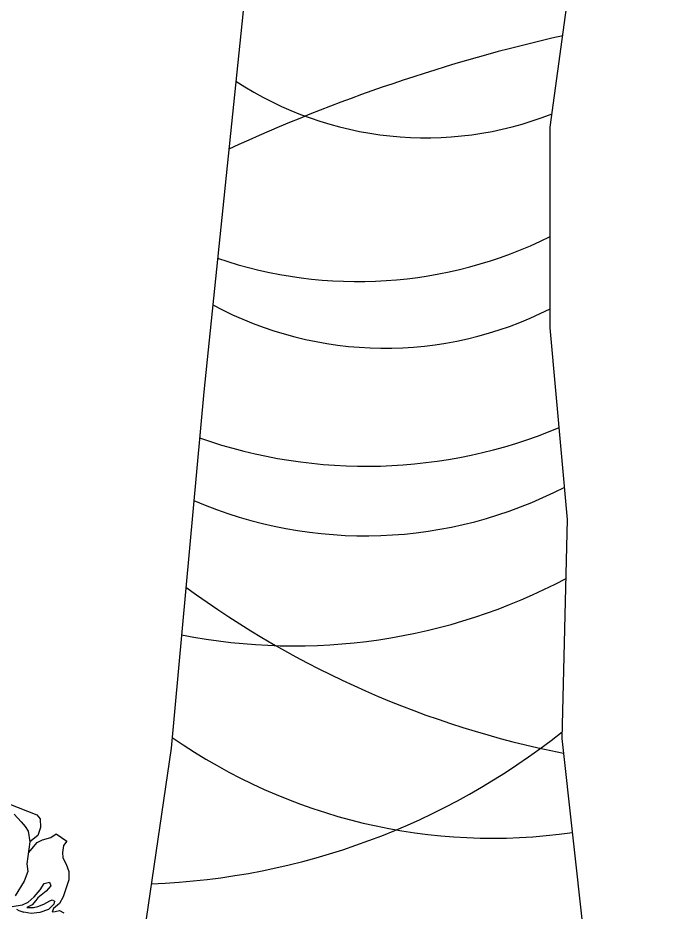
# Model space of a CAD drawing. Header units: millimetres. Extents: x 603916 to 1211550, y 1309898 to 2622648.
# Drawn here: x 604330.493 to 604331.489, y 1311063.161 to 1311064.545 of the extents above; entities that cross this region are included whole.
import ezdxf

# ---------------------------------------------------------------- set-up
doc = ezdxf.new("R2010")
doc.units = ezdxf.units.MM
doc.layers.add('elenarbi-free_blocks', color=7, linetype='Continuous')
doc.layers.add('elenarbi-Trees', color=42, linetype='Continuous')

# ---------------------------------------------------------------- blocks, each defined once
blk = doc.blocks.new('A$C7BB81706')
at = {"layer": 'elenarbi-Trees', "color": 3}
blk.add_lwpolyline([(306.924, 258.622), (306.924, 209.742), (302.427, 152.996), (300.74, 100.746), (296.238, 57.263), (293.989, 32.542), (291.178, 13.44), (288.93, 4.45), (288.965, 0.868), (324.795, 0), (321.104, 33.198), (321.496, 48.408), (320.285, 61.713), (320.285, 75.624), (323.009, 95.583), (323.614, 130.36), (325.122, 170.83), (327.028, 185.436), (327.665, 198.454), (327.983, 209.886), (327.346, 223.222)], dxfattribs=at)
at = {"layer": 'elenarbi-Trees', "color": 32}
for centre, radius, start, end in [((346.675, -31.181), 115.99, 102.71235, 114.82276), ((311.642, 98.931), 24.042, 236.7784, 291.39003), ((306.935, 95.083), 30.166, 251.16872, 296.26735), ((308.835, 85.614), 25.325, 241.78764, 296.87967), ((307.5, 87.04), 34.941, 250.69242, 292.57903), ((307.449, 77.288), 30.016, 246.65043, 297.46104), ((302.539, 79.937), 40.303, 258.79087, 297.88733), ((334.057, 96.944), 66.021, 233.73609, 258.78483), ((290.821, 71.778), 48.678, 272.09933, 308.48794), ((316.296, 65.154), 38.862, 235.09071, 278.18238)]:
    blk.add_arc(centre, radius, start, end, dxfattribs=at)
blk = doc.blocks.new('A$C69433AA9')
at = {"layer": 'elenarbi-free_blocks', "color": 222}
for points in [[(22.74, 21.978), (23.906, 21.516), (24.044, 21.353), (24.057, 20.996), (23.95, 20.664), (23.616, 20.391)], [(23.556, 19.936), (23.919, 20.367), (24.148, 20.478), (24.488, 20.572), (24.709, 20.73), (25.159, 20.422), (25.016, 20.241), (24.977, 19.957), (24.985, 19.736), (25.127, 19.468), (25.245, 19.168), (25.245, 18.814), (25.001, 18.101), (24.851, 17.832), (24.598, 17.62), (24.551, 17.485), (24.677, 17.493), (24.851, 17.533), (25.032, 17.438)]]:
    blk.add_lwpolyline(points, dxfattribs=at)
at = {"layer": 'elenarbi-free_blocks', "color": 211}
for points in [[(22.965, 21.552), (23.26, 21.223), (23.428, 21.029), (23.549, 20.834), (23.616, 20.391), (23.496, 19.481), (23.537, 19.159), (23.382, 18.756), (23.013, 18.153)], [(23.06, 17.596), (23.159, 17.534), (23.367, 17.464)]]:
    blk.add_lwpolyline(points, dxfattribs=at)
at = {"layer": 'elenarbi-free_blocks'}
blk.add_lwpolyline([(22.881, 17.709), (23.309, 17.771), (23.545, 17.88), (23.798, 18.101), (24.048, 18.395), (24.211, 18.667), (24.441, 18.712), (24.491, 18.563), (24.301, 18.336), (23.952, 18.061), (23.866, 17.956), (23.712, 17.776), (23.491, 17.667), (23.771, 17.658), (23.957, 17.699), (24.206, 17.807), (24.451, 17.934), (24.546, 17.984), (24.645, 17.929), (24.614, 17.803), (24.392, 17.577), (24.029, 17.454), (23.676, 17.414), (23.367, 17.464)], dxfattribs=at)

msp = doc.modelspace()

# ---------------------------------------------------------------- block references
for name, p, xscale, yscale, zscale in [('A$C7BB81706', (604324.1713, 1311062.6884), 0.02231228080109402, 0.02231228080109402, 0.02231228080109402), ('A$C69433AA9', (604329.6336, 1311062.5109), 0.03718713462861212, 0.03718713462861212, 0.03718713462861212)]:
    msp.add_blockref(name, p, dxfattribs=dict(xscale=xscale, yscale=yscale, zscale=zscale))

doc.saveas('drawing.dxf')
